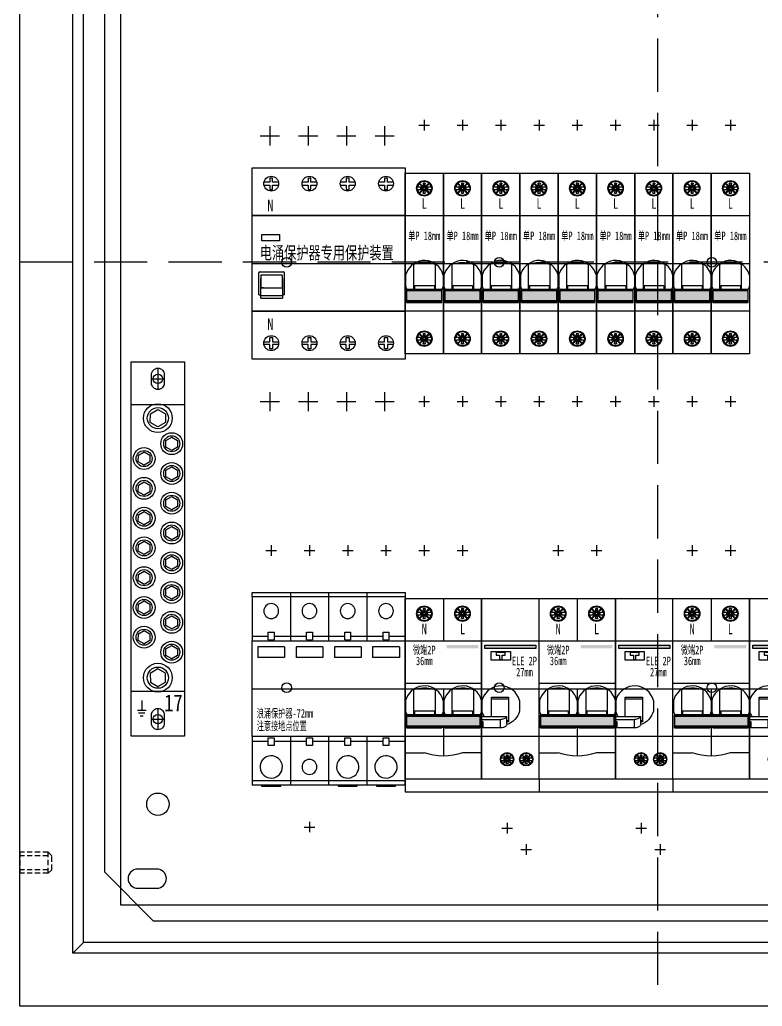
# Model space of a CAD drawing. Extents: x 1482359 to 1482959, y 413776 to 414476.
# Drawn here: x 1482358.8 to 1482708.1, y 413775.7 to 414239.5 of the extents above; entities that cross this region are included whole.
import ezdxf
from ezdxf.enums import TextEntityAlignment as Align

# ---------------------------------------------------------------- set-up
doc = ezdxf.new("R2010")
doc.units = 0
doc.header["$MEASUREMENT"] = 0
for name, pattern in [('DASH', [0.35, 0.25, -0.1]), ('HIDDEN', [0.375, 0.25, -0.125]), ('LYJS-XX', [0.35, 0.25, -0.1])]:
    doc.linetypes.add(name, pattern=pattern)
for name, color, linetype in [('dian', 7, 'Continuous'), ('LY-JS-BJ', 7, 'Continuous'), ('LY-JS-YQJ', 7, 'Continuous'), ('布置图', 20, 'Continuous'), ('照明平面设备层', 1, 'Continuous')]:
    doc.layers.add(name, color=color, linetype=linetype)
doc.styles.add('-宋体', font='', dxfattribs={"width": 0.65})
doc.styles.add('LY-SJ-元器件', font='', dxfattribs={"width": 0.6, "height": 4})
doc.styles.get('-宋体').set_extended_font_data('NSimSun')
doc.styles.get('LY-SJ-元器件').set_extended_font_data('SimSun')

# ---------------------------------------------------------------- blocks, each defined once
blk = doc.blocks.new('A$C7F2E4CF4')
at = {"layer": 'LY-JS-YQJ', "color": 1, "linetype": 'DASH'}
for p, q in [((0, 5), (0, -5)), ((-3, 0), (3, 0))]:
    blk.add_line(p, q, dxfattribs=at)
at = {"layer": 'LY-JS-YQJ', "color": 0, "linetype": 'ByBlock'}
blk.add_lwpolyline([(0, 5), (0, 5, -0.414214), (3, 2), (3, -2, -0.414214), (0, -5), (0, -5, -0.414214), (-3, -2), (-3, 2, -0.414214)], format="xyb", close=True, dxfattribs=at)
blk = doc.blocks.new('17位地排2021')
at = {"layer": 'LY-JS-YQJ', "color": 1, "linetype": 'ByBlock'}
for p, q in [((4.95, 16.76), (4.95, 12.28)), ((2.87, 12.28), (7.03, 12.28)), ((3.41, 10.93), (6.43, 10.93)), ((4.14, 9.58), (5.65, 9.58))]:
    blk.add_line(p, q, dxfattribs=at)
at = {"layer": 'LY-JS-YQJ', "color": 2, "linetype": 'ByBlock'}
blk.add_lwpolyline([(25, 176), (25, 0), (0, 0), (0, 176)], close=True, dxfattribs=at)
for points in [[(0, 156), (25, 156)], [(25, 21), (0, 21)]]:
    blk.add_lwpolyline(points, dxfattribs=at)
at = {"layer": 'LY-JS-YQJ', "color": 3}
for points in [[(12.49, 145.41), (8.94, 147.47), (8.96, 151.57), (12.51, 153.6), (16.06, 151.54), (16.04, 147.44)], [(18.99, 134.38), (16.29, 135.95), (16.3, 139.07), (19.01, 140.62), (21.71, 139.05), (21.7, 135.93)], [(5.99, 127.38), (3.29, 128.95), (3.3, 132.07), (6.01, 133.62), (8.71, 132.05), (8.7, 128.93)], [(18.99, 120.38), (16.29, 121.95), (16.3, 125.07), (19.01, 126.62), (21.71, 125.05), (21.7, 121.93)], [(5.99, 113.38), (3.29, 114.95), (3.3, 118.07), (6.01, 119.62), (8.71, 118.05), (8.7, 114.93)], [(18.99, 106.38), (16.29, 107.95), (16.3, 111.07), (19.01, 112.62), (21.71, 111.05), (21.7, 107.93)], [(5.99, 99.38), (3.29, 100.95), (3.3, 104.07), (6.01, 105.62), (8.71, 104.05), (8.7, 100.93)], [(18.99, 92.38), (16.29, 93.95), (16.3, 97.07), (19.01, 98.62), (21.71, 97.05), (21.7, 93.93)], [(5.99, 85.38), (3.29, 86.95), (3.3, 90.07), (6.01, 91.62), (8.71, 90.05), (8.7, 86.93)], [(18.99, 78.38), (16.29, 79.95), (16.3, 83.07), (19.01, 84.62), (21.71, 83.05), (21.7, 79.93)], [(5.99, 71.38), (3.29, 72.95), (3.3, 76.07), (6.01, 77.62), (8.71, 76.05), (8.7, 72.93)], [(18.99, 64.38), (16.29, 65.95), (16.3, 69.07), (19.01, 70.62), (21.71, 69.05), (21.7, 65.93)], [(5.99, 57.38), (3.29, 58.95), (3.3, 62.07), (6.01, 63.62), (8.71, 62.05), (8.7, 58.93)], [(18.99, 50.38), (16.29, 51.95), (16.3, 55.07), (19.01, 56.62), (21.71, 55.05), (21.7, 51.93)], [(5.99, 43.38), (3.29, 44.95), (3.3, 48.07), (6.01, 49.62), (8.71, 48.05), (8.7, 44.93)], [(18.99, 36.38), (16.29, 37.95), (16.3, 41.07), (19.01, 42.62), (21.71, 41.05), (21.7, 37.93)], [(12.49, 31.59), (8.94, 29.53), (8.96, 25.43), (12.51, 23.4), (16.06, 25.46), (16.04, 29.56)]]:
    blk.add_lwpolyline(points, close=True, dxfattribs=at)
for centre, radius in [((12.5, 149.51), 6.76), ((12.5, 149.51), 4.97), ((19, 137.5), 5.14), ((19, 137.5), 3.78), ((6, 130.5), 5.14), ((6, 130.5), 3.78), ((19, 123.5), 5.14), ((19, 123.5), 3.78), ((6, 116.5), 5.14), ((6, 116.5), 3.78), ((19, 109.5), 5.14), ((19, 109.5), 3.78), ((6, 102.5), 5.14), ((6, 102.5), 3.78), ((19, 95.5), 5.14), ((19, 95.5), 3.78), ((6, 88.5), 5.14), ((6, 88.5), 3.78), ((19, 81.5), 5.14), ((19, 81.5), 3.78), ((6, 74.5), 5.14), ((6, 74.5), 3.78), ((19, 67.5), 5.14), ((19, 67.5), 3.78), ((6, 60.5), 5.14), ((6, 60.5), 3.78), ((19, 53.5), 5.14), ((19, 53.5), 3.78), ((6, 46.5), 5.14), ((6, 46.5), 3.78), ((19, 39.5), 5.14), ((19, 39.5), 3.78), ((12.5, 27.49), 6.76), ((12.5, 27.49), 4.97)]:
    blk.add_circle(centre, radius, dxfattribs=at)
at = {"layer": 'LY-JS-YQJ', "color": 0}
for p in [(12.5, 168), (12.5, 8)]:
    blk.add_blockref('A$C7F2E4CF4', p, dxfattribs=at)
at = {"layer": 'LY-JS-YQJ', "color": 4, "style": '-宋体', "width": 0.8}
blk.add_text('17', height=8, dxfattribs=at).set_placement((15.47, 11.63))
blk = doc.blocks.new('浪涌保护器 72mm-2022.1')
at = {"color": 1, "linetype": 'ByBlock'}
for p, q in [((6.5, 65), (11.5, 65)), ((9, 67.5), (9, 62.5)), ((24.5, 65), (29.5, 65)), ((27, 67.5), (27, 62.5)), ((42.5, 65), (47.5, 65)), ((45, 67.5), (45, 62.5)), ((60.5, 65), (65.5, 65)), ((63, 67.5), (63, 62.5)), ((0, 0), (72, 0)), ((27, -62.5), (27, -67.5)), ((24.5, -65), (29.5, -65))]:
    blk.add_line(p, q, dxfattribs=at)
at = {"color": 0, "linetype": 'Continuous', "lineweight": 25}
for p, q in [((0, 43.3), (0, 45.3)), ((0, 45.3), (18, 45.3)), ((0, 43.3), (0, 22.5)), ((18, 43.3), (0, 43.3)), ((18, 45.3), (18, 22.5)), ((18, 45.3), (36, 45.3)), ((36, 43.3), (18, 43.3)), ((36, 45.3), (54, 45.3)), ((36, 45.3), (36, 22.5)), ((54, 43.3), (36, 43.3)), ((54, 45.3), (72, 45.3)), ((54, 45.3), (54, 22.5)), ((72, 43.3), (54, 43.3)), ((72, 45.3), (72, 43.3)), ((72, 43.3), (72, 22.5)), ((7.65, 24.65), (0, 24.65)), ((7.65, 23), (7.65, 26.65)), ((7.65, 26.65), (10.35, 26.65)), ((10.35, 26.65), (10.35, 23)), ((18, 24.65), (10.35, 24.65)), ((25.65, 24.65), (18, 24.65)), ((25.65, 26.65), (28.35, 26.65)), ((25.65, 23), (25.65, 26.65)), ((28.35, 26.65), (28.35, 23)), ((36, 24.65), (28.35, 24.65)), ((43.65, 24.65), (36, 24.65)), ((43.65, 23), (43.65, 26.65)), ((43.65, 26.65), (46.35, 26.65)), ((46.35, 26.65), (46.35, 23)), ((54, 24.65), (46.35, 24.65)), ((61.65, 24.65), (54, 24.65)), ((61.65, 23), (61.65, 26.65)), ((61.65, 26.65), (64.35, 26.65)), ((64.35, 26.65), (64.35, 23)), ((72, 24.65), (64.35, 24.65)), ((15.3, 19.65), (2.7, 19.65)), ((2.7, 19.65), (2.7, 14.65)), ((15.3, 19.65), (15.3, 14.65)), ((33.3, 19.65), (20.7, 19.65)), ((20.7, 19.65), (20.7, 14.65)), ((33.3, 19.65), (33.3, 14.65)), ((51.3, 19.65), (38.7, 19.65)), ((38.7, 19.65), (38.7, 14.65)), ((51.3, 19.65), (51.3, 14.65)), ((69.3, 19.65), (56.7, 19.65)), ((56.7, 19.65), (56.7, 14.65)), ((69.3, 19.65), (69.3, 14.65)), ((15.3, 14.65), (2.7, 14.65)), ((33.3, 14.65), (20.7, 14.65)), ((51.3, 14.65), (38.7, 14.65)), ((69.3, 14.65), (56.7, 14.65)), ((0, -22.5), (0, -43.3)), ((7.65, -26.65), (7.65, -23)), ((10.35, -23), (10.35, -26.65)), ((18, -22.5), (18, -45.3)), ((25.65, -26.65), (25.65, -23)), ((28.35, -23), (28.35, -26.65)), ((36, -22.5), (36, -45.3)), ((43.65, -26.65), (43.65, -23)), ((46.35, -23), (46.35, -26.65)), ((54, -22.5), (54, -45.3)), ((61.65, -26.65), (61.65, -23)), ((64.35, -23), (64.35, -26.65)), ((72, -22.5), (72, -43.3)), ((0, -24.65), (7.65, -24.65)), ((10.35, -26.65), (7.65, -26.65)), ((10.35, -24.65), (18, -24.65)), ((18, -24.65), (25.65, -24.65)), ((28.35, -26.65), (25.65, -26.65)), ((28.35, -24.65), (36, -24.65)), ((36, -24.65), (43.65, -24.65)), ((46.35, -26.65), (43.65, -26.65)), ((46.35, -24.65), (54, -24.65)), ((54, -24.65), (61.65, -24.65)), ((64.35, -26.65), (61.65, -26.65)), ((64.35, -24.65), (72, -24.65)), ((0, -43.3), (0, -45.3)), ((18, -43.3), (0, -43.3)), ((18, -45.3), (0, -45.3)), ((4.5, -45.3), (4.5, -45.8)), ((4.5, -45.8), (13.5, -45.8)), ((13.5, -45.8), (13.5, -45.3)), ((36, -43.3), (18, -43.3)), ((36, -45.3), (18, -45.3)), ((54, -43.3), (36, -43.3)), ((54, -45.3), (36, -45.3)), ((40.5, -45.3), (40.5, -45.8)), ((40.5, -45.8), (49.5, -45.8)), ((49.5, -45.8), (49.5, -45.3)), ((72, -43.3), (54, -43.3)), ((72, -45.3), (54, -45.3)), ((58.5, -45.3), (58.5, -45.8)), ((58.5, -45.8), (67.5, -45.8)), ((67.5, -45.8), (67.5, -45.3)), ((72, -45.3), (72, -43.3))]:
    blk.add_line(p, q, dxfattribs=at)
at = {"color": 0}
for p, q in [((7.65, 23), (10.35, 23)), ((25.65, 23), (28.35, 23)), ((43.65, 23), (46.35, 23)), ((61.65, 23), (64.35, 23)), ((7.65, -23), (10.35, -23)), ((25.65, -23), (28.35, -23)), ((43.65, -23), (46.35, -23)), ((61.65, -23), (64.35, -23))]:
    blk.add_line(p, q, dxfattribs=at)
at = {"color": 0, "linetype": 'ByBlock'}
blk.add_lwpolyline([(0, 22.5), (72, 22.5), (72, -22.5), (0, -22.5)], close=True, dxfattribs=at)
at = {"color": 0, "linetype": 'Continuous', "lineweight": 25}
for centre, radius, start, end in [((9, 36.52), 3.5, 0, 180), ((27, 36.52), 3.5, 0, 180), ((45, 36.52), 3.5, 0, 180), ((63, 36.52), 3.5, 0, 180), ((9, 36.52), 3.5, 180, 0), ((27, 36.52), 3.5, 180, 0), ((45, 36.52), 3.5, 180, 0), ((63, 36.52), 3.5, 180, 0), ((9, -36.75), 5.25, 93.0713, 273.0713), ((9, -36.75), 5.25, 273.0713, 93.0713), ((45, -36.75), 5.25, 93.0713, 273.0713), ((45, -36.75), 5.25, 273.0713, 93.0713), ((63, -36.75), 5.25, 93.0713, 273.0713), ((63, -36.75), 5.25, 273.0713, 93.0713), ((27, -36.75), 3.5, 0, 180), ((27, -36.75), 3.5, 180, 0)]:
    blk.add_arc(centre, radius, start, end, dxfattribs=at)
at = {"color": 4, "linetype": 'ByBlock', "style": 'LY-SJ-元器件', "width": 0.6}
for s, p in [('浪涌保护器-72mm', (2.21, -13.55)), ('注意接地点位置', (2.21, -19.51))]:
    blk.add_text(s, height=4, dxfattribs=at).set_placement(p)
blk = doc.blocks.new('微端2P+ELE-63mm-2022.1')
h = blk.add_hatch(color=3)
h.dxf.hatch_style = 1
h.paths.add_polyline_path([(34.5, 19), (34.5, 20.5), (19.5, 20.5), (19.5, 19)])
h = blk.add_hatch(color=3)
h.dxf.hatch_style = 1
h.paths.add_polyline_path([(61.5, 19), (61.5, 20.5), (37.5, 20.5), (37.5, 19)])
h = blk.add_hatch(color=0)
h.dxf.hatch_style = 1
h.paths.add_polyline_path([(0.7, -12.97), (0.7, -17.47), (35.3, -17.47), (35.3, -12.97)])
at = {"color": 1}
for p, q in [((6.5, 65), (11.5, 65)), ((9, 67.5), (9, 62.5)), ((24.5, 65), (29.5, 65)), ((27, 67.5), (27, 62.5)), ((0, 0), (63, 0))]:
    blk.add_line(p, q, dxfattribs=at)
at = {"color": 0}
for p, q in [((0, 42.5), (36, 42.5)), ((0, -42.5), (0, 42.5)), ((18, 42.5), (18, 22.5)), ((36, 42.5), (36, -42.5)), ((63, -42.5), (63, 42.5)), ((0, 22.5), (36, 22.5)), ((36, 2.5), (0, 2.5)), ((18, 0), (18, -12.22)), ((18, -17.47), (18, -31.46)), ((48.65, -15.61), (47.85, -15.61)), ((36, -22.5), (0, -22.5)), ((0, -42.5), (0, -48.5)), ((36, -42.5), (0, -42.5)), ((63, -42.5), (63, -48.5)), ((0, -48.5), (63, -48.5))]:
    blk.add_line(p, q, dxfattribs=at)
at = {"color": 0, "linetype": 'Continuous', "lineweight": 25}
for p, q in [((6.7, 37.82), (6.49, 37.61)), ((6.49, 37.61), (6.6, 37.5)), ((6.6, 37.5), (8.15, 35.95)), ((6.81, 37.71), (6.7, 37.82)), ((8.39, 36.13), (6.81, 37.71)), ((9.5, 37.66), (8.5, 37.66)), ((8.5, 37.66), (8.5, 36.46)), ((8.5, 37.66), (8.85, 36.31)), ((9.5, 37.66), (9.15, 36.31)), ((9.5, 36.46), (9.5, 37.66)), ((11.19, 37.71), (9.61, 36.13)), ((9.85, 35.95), (11.4, 37.5)), ((11.3, 37.82), (11.19, 37.71)), ((11.51, 37.61), (11.3, 37.82)), ((11.4, 37.5), (11.51, 37.61)), ((24.7, 37.82), (24.49, 37.61)), ((24.49, 37.61), (24.6, 37.5)), ((24.6, 37.5), (26.15, 35.95)), ((24.81, 37.71), (24.7, 37.82)), ((26.39, 36.13), (24.81, 37.71)), ((26.5, 37.66), (26.5, 36.46)), ((26.5, 37.66), (26.85, 36.31)), ((27.5, 37.66), (26.5, 37.66)), ((27.5, 37.66), (27.15, 36.31)), ((27.5, 36.46), (27.5, 37.66)), ((29.19, 37.71), (27.61, 36.13)), ((27.85, 35.95), (29.4, 37.5)), ((29.3, 37.82), (29.19, 37.71)), ((29.51, 37.61), (29.3, 37.82)), ((29.4, 37.5), (29.51, 37.61)), ((5.58, 34.71), (7.95, 34.71)), ((7.95, 35.91), (5.59, 35.91)), ((6.6, 33.12), (6.49, 33.01)), ((6.49, 33.01), (6.7, 32.8)), ((8.15, 34.67), (6.6, 33.12)), ((6.7, 32.8), (6.81, 32.91)), ((6.81, 32.91), (8.39, 34.49)), ((7.25, 35.91), (8, 35.46)), ((7.25, 35.91), (7.25, 34.71)), ((7.25, 34.71), (8, 35.16)), ((8, 35.46), (8, 35.16)), ((8.25, 35.46), (8, 35.46)), ((8, 35.16), (8.25, 35.16)), ((8.5, 36.46), (8.85, 35.96)), ((8.5, 34.16), (8.85, 34.65)), ((8.5, 32.96), (8.85, 34.31)), ((8.5, 34.16), (8.5, 32.96)), ((8.5, 32.96), (9.5, 32.96)), ((9.15, 36.31), (8.85, 36.31)), ((8.85, 36.31), (8.85, 35.96)), ((8.85, 34.65), (8.85, 34.31)), ((8.85, 34.31), (9.15, 34.31)), ((9.5, 36.46), (9.15, 35.96)), ((9.15, 35.96), (9.15, 36.31)), ((9.15, 34.31), (9.15, 34.66)), ((9.5, 34.16), (9.15, 34.66)), ((9.15, 34.31), (9.5, 32.96)), ((9.5, 32.96), (9.5, 34.16)), ((9.61, 34.49), (11.19, 32.91)), ((10, 35.46), (9.75, 35.46)), ((9.75, 35.16), (10, 35.16)), ((11.4, 33.12), (9.85, 34.67)), ((10.75, 35.91), (10, 35.46)), ((10, 35.16), (10, 35.46)), ((10.75, 34.71), (10, 35.16)), ((12.42, 35.91), (10.05, 35.91)), ((10.05, 34.71), (12.41, 34.71)), ((10.75, 34.71), (10.75, 35.91)), ((11.19, 32.91), (11.3, 32.8)), ((11.3, 32.8), (11.51, 33.01)), ((11.51, 33.01), (11.4, 33.12)), ((23.58, 34.71), (25.95, 34.71)), ((25.95, 35.91), (23.59, 35.91)), ((24.6, 33.12), (24.49, 33.01)), ((24.49, 33.01), (24.7, 32.8)), ((26.15, 34.67), (24.6, 33.12)), ((24.7, 32.8), (24.81, 32.91)), ((24.81, 32.91), (26.39, 34.49)), ((25.25, 35.91), (25.25, 34.71)), ((25.25, 35.91), (26, 35.46)), ((25.25, 34.71), (26, 35.16)), ((26.25, 35.46), (26, 35.46)), ((26, 35.46), (26, 35.16)), ((26, 35.16), (26.25, 35.16)), ((26.5, 36.46), (26.85, 35.96)), ((26.5, 34.16), (26.85, 34.65)), ((26.5, 32.96), (26.85, 34.31)), ((26.5, 34.16), (26.5, 32.96)), ((26.5, 32.96), (27.5, 32.96)), ((26.85, 36.31), (26.85, 35.96)), ((27.15, 36.31), (26.85, 36.31)), ((26.85, 34.65), (26.85, 34.31)), ((26.85, 34.31), (27.15, 34.31)), ((27.5, 36.46), (27.15, 35.96)), ((27.15, 35.96), (27.15, 36.31)), ((27.5, 34.16), (27.15, 34.66)), ((27.15, 34.31), (27.15, 34.66)), ((27.15, 34.31), (27.5, 32.96)), ((27.5, 32.96), (27.5, 34.16)), ((27.61, 34.49), (29.19, 32.91)), ((28, 35.46), (27.75, 35.46)), ((27.75, 35.16), (28, 35.16)), ((29.4, 33.12), (27.85, 34.67)), ((28.75, 35.91), (28, 35.46)), ((28, 35.16), (28, 35.46)), ((28.75, 34.71), (28, 35.16)), ((30.42, 35.91), (28.05, 35.91)), ((28.05, 34.71), (30.41, 34.71)), ((28.75, 34.71), (28.75, 35.91)), ((29.19, 32.91), (29.3, 32.8)), ((29.3, 32.8), (29.51, 33.01)), ((29.51, 33.01), (29.4, 33.12)), ((9, 31.81), (9, 32.06)), ((27, 31.81), (27, 32.06)), ((4.1, -12.22), (4.1, -0.35)), ((14.1, -0.35), (14.1, -12.22)), ((22.1, -12.22), (22.1, -0.35)), ((32.1, -0.35), (32.1, -12.22)), ((40.55, -13.08), (40.55, -3.94)), ((40.55, -3.94), (48.65, -3.94)), ((48.65, -3.94), (48.65, -15.61)), ((0.25, -5.47), (0.25, -10.49)), ((17.95, -5.47), (17.95, -10.49)), ((18.25, -5.47), (18.25, -10.49)), ((35.95, -5.47), (35.95, -10.49)), ((36.11, -5.47), (36.11, -10.49)), ((40.55, -4.67), (48.65, -4.67)), ((53.81, -5.47), (53.81, -10.49)), ((0.7, -12.22), (0.7, -12.44)), ((35.3, -12.22), (0.7, -12.22)), ((35.3, -12.44), (0.7, -12.44)), ((0.7, -18.44), (0.7, -12.44)), ((35.3, -12.97), (0.7, -12.97)), ((0.7, -12.97), (0.7, -17.47)), ((4.45, -10.38), (13.75, -10.38)), ((4.45, -10.38), (4.45, -12.22)), ((13.75, -10.38), (13.75, -12.22)), ((22.45, -10.38), (31.75, -10.38)), ((22.45, -10.38), (22.45, -12.22)), ((31.75, -10.38), (31.75, -12.22)), ((35.3, -12.44), (35.3, -12.22)), ((35.3, -18.44), (35.3, -12.44)), ((35.3, -17.47), (35.3, -12.97)), ((36, -13.09), (47.68, -13.09)), ((40.55, -13.08), (47.85, -13.08)), ((47.85, -16.51), (47.85, -13.08)), ((0.7, -17.47), (35.3, -17.47)), ((0.7, -18.13), (35.3, -18.13)), ((0.7, -18.44), (17.3, -18.44)), ((18.7, -18.44), (35.3, -18.44)), ((36, -14.38), (44.85, -14.38)), ((36, -15.45), (36.55, -15.45)), ((36.55, -15.61), (36, -15.61)), ((36.55, -15.45), (36.55, -18.44)), ((44.85, -18.44), (36.55, -18.44)), ((44.85, -18.44), (44.85, -14.38)), ((47.85, -14.99), (48.65, -14.99)), ((46, -31.01), (45.82, -31.19)), ((45.82, -31.19), (45.91, -31.29)), ((45.91, -31.29), (47.24, -32.62)), ((46.09, -31.1), (46, -31.01)), ((47.45, -32.46), (46.09, -31.1)), ((47.54, -31.15), (47.84, -32.31)), ((47.54, -31.15), (47.54, -32.18)), ((48.4, -31.15), (47.54, -31.15)), ((47.54, -32.18), (47.84, -32.61)), ((48.1, -32.31), (47.84, -32.31)), ((47.84, -32.31), (47.84, -32.61)), ((48.4, -31.15), (48.1, -32.31)), ((48.4, -32.18), (48.1, -32.61)), ((48.1, -32.61), (48.1, -32.31)), ((48.4, -32.18), (48.4, -31.15)), ((49.85, -31.1), (48.49, -32.46)), ((48.7, -32.62), (50.03, -31.29)), ((49.94, -31.01), (49.85, -31.1)), ((50.12, -31.19), (49.94, -31.01)), ((50.03, -31.29), (50.12, -31.19)), ((55, -31.01), (54.82, -31.19)), ((54.82, -31.19), (54.91, -31.29)), ((54.91, -31.29), (56.24, -32.62)), ((55.09, -31.1), (55, -31.01)), ((56.45, -32.46), (55.09, -31.1)), ((56.54, -31.15), (56.84, -32.31)), ((56.54, -31.15), (56.54, -32.18)), ((57.4, -31.15), (56.54, -31.15)), ((56.54, -32.18), (56.84, -32.61)), ((57.1, -32.31), (56.84, -32.31)), ((56.84, -32.31), (56.84, -32.61)), ((57.4, -31.15), (57.1, -32.31)), ((57.4, -32.18), (57.1, -32.61)), ((57.1, -32.61), (57.1, -32.31)), ((57.4, -32.18), (57.4, -31.15)), ((58.85, -31.1), (57.49, -32.46)), ((57.7, -32.62), (59.03, -31.29)), ((58.94, -31.01), (58.85, -31.1)), ((59.12, -31.19), (58.94, -31.01)), ((59.03, -31.29), (59.12, -31.19)), ((47.07, -32.65), (45.04, -32.65)), ((45.04, -33.68), (47.07, -33.68)), ((45.91, -35.04), (45.82, -35.14)), ((45.82, -35.14), (46, -35.32)), ((47.24, -33.71), (45.91, -35.04)), ((46, -35.32), (46.09, -35.23)), ((46.09, -35.23), (47.45, -33.87)), ((46.47, -32.65), (46.47, -33.68)), ((46.47, -32.65), (47.11, -33.04)), ((46.47, -33.68), (47.11, -33.29)), ((47.11, -33.04), (47.11, -33.29)), ((47.33, -33.04), (47.11, -33.04)), ((47.11, -33.29), (47.33, -33.29)), ((47.54, -34.15), (47.84, -33.73)), ((47.54, -35.18), (47.84, -34.02)), ((47.54, -34.15), (47.54, -35.18)), ((47.54, -35.18), (48.4, -35.18)), ((47.84, -33.73), (47.84, -34.02)), ((47.84, -34.02), (48.1, -34.02)), ((47.97, -36.17), (47.97, -35.95)), ((48.1, -34.02), (48.1, -33.72)), ((48.4, -34.15), (48.1, -33.72)), ((48.1, -34.02), (48.4, -35.18)), ((48.4, -35.18), (48.4, -34.15)), ((48.49, -33.87), (49.85, -35.23)), ((48.83, -33.04), (48.61, -33.04)), ((48.61, -33.29), (48.83, -33.29)), ((50.03, -35.04), (48.7, -33.71)), ((49.47, -32.65), (48.83, -33.04)), ((48.83, -33.29), (48.83, -33.04)), ((49.47, -33.68), (48.83, -33.29)), ((50.9, -32.65), (48.87, -32.65)), ((48.87, -33.68), (50.89, -33.68)), ((49.47, -33.68), (49.47, -32.65)), ((49.85, -35.23), (49.94, -35.32)), ((49.94, -35.32), (50.12, -35.14)), ((50.12, -35.14), (50.03, -35.04)), ((56.07, -32.65), (54.04, -32.65)), ((54.04, -33.68), (56.07, -33.68)), ((54.91, -35.04), (54.82, -35.14)), ((54.82, -35.14), (55, -35.32)), ((56.24, -33.71), (54.91, -35.04)), ((55, -35.32), (55.09, -35.23)), ((55.09, -35.23), (56.45, -33.87)), ((55.47, -32.65), (55.47, -33.68)), ((55.47, -32.65), (56.11, -33.04)), ((55.47, -33.68), (56.11, -33.29)), ((56.11, -33.04), (56.11, -33.29)), ((56.33, -33.04), (56.11, -33.04)), ((56.11, -33.29), (56.33, -33.29)), ((56.54, -34.15), (56.84, -33.73)), ((56.54, -35.18), (56.84, -34.02)), ((56.54, -34.15), (56.54, -35.18)), ((56.54, -35.18), (57.4, -35.18)), ((56.84, -33.73), (56.84, -34.02)), ((56.84, -34.02), (57.1, -34.02)), ((56.97, -36.17), (56.97, -35.95)), ((57.1, -34.02), (57.1, -33.72)), ((57.4, -34.15), (57.1, -33.72)), ((57.1, -34.02), (57.4, -35.18)), ((57.4, -35.18), (57.4, -34.15)), ((57.49, -33.87), (58.85, -35.23)), ((57.83, -33.04), (57.61, -33.04)), ((57.61, -33.29), (57.83, -33.29)), ((59.03, -35.04), (57.7, -33.71)), ((58.47, -32.65), (57.83, -33.04)), ((57.83, -33.29), (57.83, -33.04)), ((58.47, -33.68), (57.83, -33.29)), ((59.9, -32.65), (57.87, -32.65)), ((57.87, -33.68), (59.89, -33.68)), ((58.47, -33.68), (58.47, -32.65)), ((58.85, -35.23), (58.94, -35.32)), ((58.94, -35.32), (59.12, -35.14)), ((59.12, -35.14), (59.03, -35.04))]:
    blk.add_line(p, q, dxfattribs=at)
at = {"color": 1, "linetype": 'ByBlock'}
for p, q in [((47.97, -63.1), (47.97, -68.1)), ((45.47, -65.6), (50.47, -65.6)), ((56.97, -73.1), (56.97, -78.1)), ((54.47, -75.6), (59.47, -75.6))]:
    blk.add_line(p, q, dxfattribs=at)
at = {"color": 0}
for points in [[(63, -42.5), (36, -42.5), (36, 42.5), (63, 42.5)], [(36, 22.5), (63, 22.5)], [(42.9, 17), (42.9, 15.8), (44.4, 15.8), (44.4, 13.8), (45.6, 13.8), (45.6, 15.8), (47.1, 15.8), (47.1, 17), (42.9, 17)], [(63, -22.5), (36, -22.5)], [(0, -30.05), (8.89, -30.05)], [(36, -30.05), (27.11, -30.05)]]:
    blk.add_lwpolyline(points, dxfattribs=at)
at = {"color": 0, "linetype": 'Continuous', "lineweight": 25}
for points in [[(8.85, 35.96, -0.008657), (8.83, 35.88, -0.023793), (8.8, 35.81, -0.091571), (8.7, 35.65, -0.078411), (8.54, 35.53, -0.073505), (8.41, 35.48, -0.017685), (8.36, 35.47, -0.010456), (8.3, 35.46, -0.005778), (8.25, 35.46)], [(8.25, 35.16, -0.00869), (8.33, 35.15, -0.023887), (8.41, 35.14, -0.086312), (8.57, 35.07, -0.089889), (8.74, 34.92, -0.067544), (8.8, 34.81, -0.017754), (8.82, 34.76, -0.010496), (8.84, 34.71, -0.005799), (8.85, 34.65)], [(9.75, 35.46, -0.008656), (9.67, 35.47, -0.023792), (9.59, 35.48, -0.085963), (9.43, 35.54, -0.089526), (9.26, 35.69, -0.067272), (9.2, 35.81, -0.017683), (9.18, 35.86, -0.010455), (9.16, 35.91, -0.005777), (9.15, 35.96)], [(9.15, 34.66, -0.008657), (9.17, 34.74, -0.023793), (9.2, 34.81, -0.091571), (9.3, 34.96, -0.078412), (9.46, 35.09, -0.073501), (9.59, 35.14, -0.017684), (9.64, 35.15, -0.010456), (9.7, 35.15, -0.005777), (9.75, 35.16)], [(26.85, 35.96, -0.008657), (26.83, 35.88, -0.023793), (26.8, 35.81, -0.091571), (26.7, 35.65, -0.078411), (26.54, 35.53, -0.073505), (26.41, 35.48, -0.017685), (26.36, 35.47, -0.010456), (26.3, 35.46, -0.005778), (26.25, 35.46)], [(26.25, 35.16, -0.00869), (26.33, 35.15, -0.023887), (26.41, 35.14, -0.086312), (26.57, 35.07, -0.089889), (26.74, 34.92, -0.067544), (26.8, 34.81, -0.017754), (26.82, 34.76, -0.010496), (26.84, 34.71, -0.005799), (26.85, 34.65)], [(27.75, 35.46, -0.008656), (27.67, 35.47, -0.023792), (27.59, 35.48, -0.085963), (27.43, 35.54, -0.089526), (27.26, 35.69, -0.067272), (27.2, 35.81, -0.017683), (27.18, 35.86, -0.010455), (27.16, 35.91, -0.005777), (27.15, 35.96)], [(27.15, 34.66, -0.008657), (27.17, 34.74, -0.023793), (27.2, 34.81, -0.091571), (27.3, 34.96, -0.078412), (27.46, 35.09, -0.073501), (27.59, 35.14, -0.017684), (27.64, 35.15, -0.010456), (27.7, 35.15, -0.005777), (27.75, 35.16)], [(17.95, -5.47, 0.325898), (9.48, 1.36, 0.327549), (0.48, -4.75, 0.019903), (0.25, -5.47)], [(4.1, -0.35, -0.057791), (7.63, 0.35, -0.021426), (9.1, 0.42)], [(9.1, 0.42, -0.062866), (13.22, -0.09, -0.011925), (13.81, -0.26, -0.00278), (14.1, -0.35)], [(35.95, -5.47, 0.325898), (27.48, 1.36, 0.327549), (18.48, -4.75, 0.019903), (18.25, -5.47)], [(22.1, -0.35, -0.057791), (25.63, 0.35, -0.021426), (27.1, 0.42)], [(27.1, 0.42, -0.062866), (31.22, -0.09, -0.011925), (31.81, -0.26, -0.00278), (32.1, -0.35)], [(53.81, -5.47, 0.325898), (45.34, 1.36, 0.327549), (36.34, -4.75, 0.019903), (36.11, -5.47)], [(0.95, -12.22, -0.004985), (0.8, -11.97, -0.030991), (0.56, -11.44, -0.01067), (0.46, -11.16, -0.005787), (0.39, -10.94, -0.003458), (0.32, -10.72, -0.001919), (0.25, -10.49)], [(17.95, -10.49, -0.002854), (17.85, -10.83, -0.004585), (17.78, -11.05, -0.019111), (17.6, -11.55, -0.037551), (17.32, -12.12, -0.002555), (17.26, -12.22)], [(18.95, -12.22, -0.004985), (18.8, -11.97, -0.030991), (18.56, -11.44, -0.01067), (18.46, -11.16, -0.005787), (18.39, -10.94, -0.003458), (18.32, -10.72, -0.001919), (18.25, -10.49)], [(35.95, -10.49, -0.002854), (35.85, -10.83, -0.004585), (35.78, -11.05, -0.019111), (35.6, -11.55, -0.037551), (35.32, -12.12, -0.002555), (35.26, -12.22)], [(37.19, -13.09, -0.001795), (36.72, -12.11, -0.00414), (36.48, -11.57, -0.009598), (36.28, -11.1, -0.013431), (36.18, -10.85, -0.015877), (36.14, -10.72, -0.023788), (36.12, -10.63, -0.050604), (36.11, -10.53, -0.012356), (36.11, -10.49)], [(44.85, -14.38, 0.009763), (45.08, -14.37, 0.05752), (46.08, -14.21, 0.073734), (46.98, -13.81, 0.073656), (47.49, -13.36, 0.028209), (47.59, -13.23, 0.012152), (47.68, -13.09)], [(47.85, -13.22, 0.010405), (47.85, -13.21, 0.052357), (47.85, -13.2, 0.052352), (47.84, -13.19, 0.046202), (47.83, -13.17, 0.029578), (47.82, -13.16, 0.02368), (47.8, -13.15, 0.017967), (47.78, -13.14, 0.014665), (47.76, -13.13, 0.011695), (47.74, -13.12, 0.016038), (47.7, -13.1, 0.002868), (47.68, -13.09)], [(53.81, -10.49, -0.25096), (47.8, -16.87)], [(47.85, -16.51, -0.010744), (47.85, -16.6, -0.101991), (47.7, -17.11, -0.08255), (47.35, -17.58, -0.05423), (46.92, -17.91, -0.059873), (46.2, -18.23, -0.070818), (45, -18.44, -0.004299), (44.85, -18.44)], [(47.84, -32.61, -0.008657), (47.82, -32.67, -0.023793), (47.8, -32.74, -0.091571), (47.71, -32.87, -0.078411), (47.58, -32.98, -0.073505), (47.46, -33.02, -0.017685), (47.42, -33.03, -0.010456), (47.37, -33.03, -0.005778), (47.33, -33.04)], [(47.33, -33.29, -0.00869), (47.39, -33.3, -0.023887), (47.46, -33.31, -0.086312), (47.6, -33.37, -0.089889), (47.74, -33.5, -0.067544), (47.8, -33.6, -0.017754), (47.81, -33.64, -0.010496), (47.83, -33.68, -0.005799), (47.84, -33.73)], [(48.61, -33.04, -0.008656), (48.54, -33.03, -0.023792), (48.48, -33.02, -0.085963), (48.34, -32.96, -0.089526), (48.2, -32.83, -0.067272), (48.14, -32.74, -0.017683), (48.12, -32.69, -0.010455), (48.11, -32.65, -0.005777), (48.1, -32.61)], [(48.1, -33.72, -0.008657), (48.12, -33.66, -0.023793), (48.14, -33.59, -0.091571), (48.23, -33.46, -0.078412), (48.36, -33.35, -0.073501), (48.48, -33.31, -0.017684), (48.52, -33.3, -0.010456), (48.57, -33.3, -0.005777), (48.61, -33.29)], [(56.84, -32.61, -0.008657), (56.82, -32.67, -0.023793), (56.8, -32.74, -0.091571), (56.71, -32.87, -0.078411), (56.58, -32.98, -0.073505), (56.46, -33.02, -0.017685), (56.42, -33.03, -0.010456), (56.37, -33.03, -0.005778), (56.33, -33.04)], [(56.33, -33.29, -0.00869), (56.39, -33.3, -0.023887), (56.46, -33.31, -0.086312), (56.6, -33.37, -0.089889), (56.74, -33.5, -0.067544), (56.8, -33.6, -0.017754), (56.81, -33.64, -0.010496), (56.83, -33.68, -0.005799), (56.84, -33.73)], [(57.61, -33.04, -0.008656), (57.54, -33.03, -0.023792), (57.48, -33.02, -0.085963), (57.34, -32.96, -0.089526), (57.2, -32.83, -0.067272), (57.14, -32.74, -0.017683), (57.12, -32.69, -0.010455), (57.11, -32.65, -0.005777), (57.1, -32.61)], [(57.1, -33.72, -0.008657), (57.12, -33.66, -0.023793), (57.14, -33.59, -0.091571), (57.23, -33.46, -0.078412), (57.36, -33.35, -0.073501), (57.48, -33.31, -0.017684), (57.52, -33.3, -0.010456), (57.57, -33.3, -0.005777), (57.61, -33.29)]]:
    blk.add_lwpolyline(points, format="xyb", dxfattribs=at)
at = {"color": 3}
blk.add_lwpolyline([(37.5, 20.5), (61.5, 20.5), (61.5, 19), (37.5, 19)], close=True, dxfattribs=at)
at = {"color": 0}
blk.add_lwpolyline([(40.5, 17.5), (49.5, 17.5), (49.5, 13.5), (40.5, 13.5)], close=True, dxfattribs=at)
for centre, radius in [((9, 35.31), 3.64), ((9, 35.31), 3.39), ((27, 35.31), 3.64), ((27, 35.31), 3.39), ((47.97, -33.16), 3.12), ((47.97, -33.16), 2.91), ((56.97, -33.16), 3.12), ((56.97, -33.16), 2.91)]:
    blk.add_circle(centre, radius, dxfattribs=at)
at = {"color": 0, "linetype": 'Continuous', "lineweight": 25}
for centre, radius in [((9, 35.31), 3.5), ((27, 35.31), 3.5), ((47.97, -33.16), 3), ((56.97, -33.16), 3)]:
    blk.add_circle(centre, radius, dxfattribs=at)
for centre, radius, start, end in [((9, 35.31), 3.25, 137.6454, 169.3613), ((9, 35.31), 3.25, 47.6454, 132.3546), ((9, 35.31), 3.25, 10.6387, 42.3546), ((27, 35.31), 3.25, 137.6454, 169.3613), ((27, 35.31), 3.25, 47.6454, 132.3546), ((27, 35.31), 3.25, 10.6387, 42.3546), ((9, 35.31), 3.25, 190.6387, 222.3546), ((9, 35.31), 3.25, 227.6454, 312.3546), ((7.95, 36.46), 0.552, 270, 360), ((7.95, 34.16), 0.552, 0, 90), ((10.05, 36.46), 0.552, 180, 270), ((10.05, 34.16), 0.552, 90, 180), ((9, 35.31), 3.25, 317.6454, 349.3613), ((27, 35.31), 3.25, 190.6387, 222.3546), ((27, 35.31), 3.25, 227.6454, 312.3546), ((25.95, 36.46), 0.552, 270, 360), ((25.95, 34.16), 0.552, 0, 90), ((28.05, 36.46), 0.552, 180, 270), ((28.05, 34.16), 0.552, 90, 180), ((27, 35.31), 3.25, 317.6454, 349.3613), ((47.97, -33.16), 2.79, 137.6454, 169.3613), ((47.97, -33.16), 2.79, 47.6454, 132.3546), ((47.07, -32.18), 0.474, 270, 360), ((48.87, -32.18), 0.474, 180, 270), ((47.97, -33.16), 2.79, 10.6387, 42.3546), ((56.97, -33.16), 2.79, 137.6454, 169.3613), ((56.97, -33.16), 2.79, 47.6454, 132.3546), ((56.07, -32.18), 0.474, 270, 360), ((57.87, -32.18), 0.474, 180, 270), ((56.97, -33.16), 2.79, 10.6387, 42.3546), ((47.97, -33.16), 2.79, 190.6387, 222.3546), ((47.97, -33.16), 2.79, 227.6454, 312.3546), ((47.07, -34.15), 0.474, 0, 90), ((48.87, -34.15), 0.474, 90, 180), ((47.97, -33.16), 2.79, 317.6454, 349.3613), ((56.97, -33.16), 2.79, 190.6387, 222.3546), ((56.97, -33.16), 2.79, 227.6454, 312.3546), ((56.07, -34.15), 0.474, 0, 90), ((57.87, -34.15), 0.474, 90, 180), ((56.97, -33.16), 2.79, 317.6454, 349.3613)]:
    blk.add_arc(centre, radius, start, end, dxfattribs=at)
at = {"color": 0}
blk.add_arc((18, -1.43), 30.03, 252.3363, 287.6637, dxfattribs=at)
at = {"color": 0, "style": 'LY-SJ-元器件', "width": 0.7}
for s, p in [('N', (9, 28.16)), ('L', (27, 28.16))]:
    blk.add_text(s, height=5, dxfattribs=at).set_placement(p, align=Align.MIDDLE)
at = {"color": 1, "style": 'LY-SJ-元器件', "width": 0.6}
for s, p in [('微端2P', (9, 18.37)), ('36mm', (9, 13.08))]:
    blk.add_text(s, height=4, dxfattribs=at).set_placement(p, align=Align.MIDDLE)
at = {"color": 4, "style": 'LY-SJ-元器件', "width": 0.6}
for s, p in [('ELE 2P', (56.13, 13.08)), ('27mm', (56.13, 7.82))]:
    blk.add_text(s, height=4, dxfattribs=at).set_placement(p, align=Align.MIDDLE)
blk = doc.blocks.new('微端1P-18mm-2022.1')
h = blk.add_hatch(color=0)
h.dxf.hatch_style = 1
h.paths.add_polyline_path([(17.3, -17.47), (17.3, -12.97), (0.7, -12.97), (0.7, -17.47)])
at = {"color": 1}
for p, q in [((6.5, 65), (11.5, 65)), ((9, 67.5), (9, 62.5)), ((0, 0), (18, 0)), ((9, -62.5), (9, -67.5)), ((6.5, -65), (11.5, -65))]:
    blk.add_line(p, q, dxfattribs=at)
at = {"color": 0}
for p, q in [((0, -42.5), (0, 42.5)), ((0, 42.5), (18, 42.5)), ((18, 42.5), (18, -42.5)), ((0, 22.5), (18, 22.5)), ((18, -22.5), (0, -22.5)), ((18, -42.5), (0, -42.5))]:
    blk.add_line(p, q, dxfattribs=at)
at = {"color": 0, "linetype": 'Continuous', "lineweight": 25}
for p, q in [((6.7, 37.82), (6.49, 37.61)), ((6.49, 37.61), (6.6, 37.5)), ((6.6, 37.5), (8.15, 35.95)), ((6.81, 37.71), (6.7, 37.82)), ((8.39, 36.13), (6.81, 37.71)), ((8.5, 37.66), (8.85, 36.31)), ((8.5, 37.66), (8.5, 36.46)), ((9.5, 37.66), (8.5, 37.66)), ((9.5, 37.66), (9.15, 36.31)), ((9.5, 36.46), (9.5, 37.66)), ((11.19, 37.71), (9.61, 36.13)), ((9.85, 35.95), (11.4, 37.5)), ((11.3, 37.82), (11.19, 37.71)), ((11.51, 37.61), (11.3, 37.82)), ((11.4, 37.5), (11.51, 37.61)), ((5.58, 34.71), (7.95, 34.71)), ((7.95, 35.91), (5.59, 35.91)), ((6.6, 33.12), (6.49, 33.01)), ((6.49, 33.01), (6.7, 32.8)), ((8.15, 34.67), (6.6, 33.12)), ((6.7, 32.8), (6.81, 32.91)), ((6.81, 32.91), (8.39, 34.49)), ((7.25, 35.91), (7.25, 34.71)), ((7.25, 35.91), (8, 35.46)), ((7.25, 34.71), (8, 35.16)), ((8, 35.46), (8, 35.16)), ((8.25, 35.46), (8, 35.46)), ((8, 35.16), (8.25, 35.16)), ((8.5, 36.46), (8.85, 35.96)), ((8.5, 34.16), (8.85, 34.65)), ((8.5, 32.96), (8.85, 34.31)), ((8.5, 34.16), (8.5, 32.96)), ((8.5, 32.96), (9.5, 32.96)), ((9.15, 36.31), (8.85, 36.31)), ((8.85, 36.31), (8.85, 35.96)), ((8.85, 34.65), (8.85, 34.31)), ((8.85, 34.31), (9.15, 34.31)), ((9.5, 36.46), (9.15, 35.96)), ((9.15, 35.96), (9.15, 36.31)), ((9.15, 34.31), (9.15, 34.66)), ((9.5, 34.16), (9.15, 34.66)), ((9.15, 34.31), (9.5, 32.96)), ((9.5, 32.96), (9.5, 34.16)), ((9.61, 34.49), (11.19, 32.91)), ((10, 35.46), (9.75, 35.46)), ((9.75, 35.16), (10, 35.16)), ((11.4, 33.12), (9.85, 34.67)), ((10.75, 35.91), (10, 35.46)), ((10, 35.16), (10, 35.46)), ((10.75, 34.71), (10, 35.16)), ((12.42, 35.91), (10.05, 35.91)), ((10.05, 34.71), (12.41, 34.71)), ((10.75, 34.71), (10.75, 35.91)), ((11.19, 32.91), (11.3, 32.8)), ((11.3, 32.8), (11.51, 33.01)), ((11.51, 33.01), (11.4, 33.12)), ((9, 31.81), (9, 32.06)), ((4.1, -12.22), (4.1, -0.35)), ((14.1, -0.35), (14.1, -12.22)), ((0.25, -5.47), (0.25, -10.49)), ((17.95, -5.47), (17.95, -10.49)), ((0.7, -12.22), (0.7, -12.44)), ((17.3, -12.22), (0.7, -12.22)), ((17.3, -12.44), (0.7, -12.44)), ((0.7, -18.44), (0.7, -12.44)), ((17.3, -12.97), (0.7, -12.97)), ((0.7, -12.97), (0.7, -17.47)), ((4.45, -10.38), (13.75, -10.38)), ((4.45, -10.38), (4.45, -12.22)), ((13.75, -10.38), (13.75, -12.22)), ((17.3, -12.44), (17.3, -12.22)), ((17.3, -18.44), (17.3, -12.44)), ((17.3, -17.47), (17.3, -12.97)), ((0.7, -17.47), (17.3, -17.47)), ((0.7, -18.13), (17.3, -18.13)), ((0.7, -18.44), (17.3, -18.44)), ((5.58, -36), (7.95, -36)), ((7.95, -34.8), (5.59, -34.8)), ((6.7, -32.89), (6.49, -33.1)), ((6.49, -33.1), (6.6, -33.21)), ((6.6, -33.21), (8.15, -34.76)), ((8.15, -36.04), (6.6, -37.59)), ((6.81, -33), (6.7, -32.89)), ((8.39, -34.58), (6.81, -33)), ((6.81, -37.8), (8.39, -36.22)), ((7.25, -34.8), (7.25, -36)), ((7.25, -34.8), (8, -35.25)), ((7.25, -36), (8, -35.55)), ((8, -35.25), (8, -35.55)), ((8.25, -35.25), (8, -35.25)), ((8, -35.55), (8.25, -35.55)), ((8.5, -33.05), (8.85, -34.4)), ((8.5, -33.05), (8.5, -34.25)), ((9.5, -33.05), (8.5, -33.05)), ((8.5, -34.25), (8.85, -34.75)), ((8.5, -36.55), (8.85, -36.05)), ((8.5, -37.75), (8.85, -36.4)), ((8.5, -36.55), (8.5, -37.75)), ((9.15, -34.4), (8.85, -34.4)), ((8.85, -34.4), (8.85, -34.75)), ((8.85, -36.05), (8.85, -36.4)), ((8.85, -36.4), (9.15, -36.4)), ((9.5, -33.05), (9.15, -34.4)), ((9.5, -34.25), (9.15, -34.75)), ((9.15, -34.75), (9.15, -34.4)), ((9.15, -36.4), (9.15, -36.05)), ((9.5, -36.55), (9.15, -36.05)), ((9.15, -36.4), (9.5, -37.75)), ((9.5, -34.25), (9.5, -33.05)), ((9.5, -37.75), (9.5, -36.55)), ((11.19, -33), (9.61, -34.58)), ((9.61, -36.22), (11.19, -37.8)), ((10, -35.25), (9.75, -35.25)), ((9.75, -35.55), (10, -35.55)), ((9.85, -34.76), (11.4, -33.21)), ((11.4, -37.59), (9.85, -36.04)), ((10.75, -34.8), (10, -35.25)), ((10, -35.55), (10, -35.25)), ((10.75, -36), (10, -35.55)), ((12.42, -34.8), (10.05, -34.8)), ((10.05, -36), (12.41, -36)), ((10.75, -36), (10.75, -34.8)), ((11.3, -32.89), (11.19, -33)), ((11.51, -33.1), (11.3, -32.89)), ((11.4, -33.21), (11.51, -33.1)), ((6.6, -37.59), (6.49, -37.7)), ((6.49, -37.7), (6.7, -37.91)), ((6.7, -37.91), (6.81, -37.8)), ((8.5, -37.75), (9.5, -37.75)), ((9, -38.9), (9, -38.65)), ((11.19, -37.8), (11.3, -37.91)), ((11.3, -37.91), (11.51, -37.7)), ((11.51, -37.7), (11.4, -37.59))]:
    blk.add_line(p, q, dxfattribs=at)
for points in [[(8.85, 35.96, -0.008657), (8.83, 35.88, -0.023793), (8.8, 35.81, -0.091571), (8.7, 35.65, -0.078411), (8.54, 35.53, -0.073505), (8.41, 35.48, -0.017685), (8.36, 35.47, -0.010456), (8.3, 35.46, -0.005778), (8.25, 35.46)], [(8.25, 35.16, -0.00869), (8.33, 35.15, -0.023887), (8.41, 35.14, -0.086312), (8.57, 35.07, -0.089889), (8.74, 34.92, -0.067544), (8.8, 34.81, -0.017754), (8.82, 34.76, -0.010496), (8.84, 34.71, -0.005799), (8.85, 34.65)], [(9.75, 35.46, -0.008656), (9.67, 35.47, -0.023792), (9.59, 35.48, -0.085963), (9.43, 35.54, -0.089526), (9.26, 35.69, -0.067272), (9.2, 35.81, -0.017683), (9.18, 35.86, -0.010455), (9.16, 35.91, -0.005777), (9.15, 35.96)], [(9.15, 34.66, -0.008657), (9.17, 34.74, -0.023793), (9.2, 34.81, -0.091571), (9.3, 34.96, -0.078412), (9.46, 35.09, -0.073501), (9.59, 35.14, -0.017684), (9.64, 35.15, -0.010456), (9.7, 35.15, -0.005777), (9.75, 35.16)], [(17.95, -5.47, 0.325898), (9.48, 1.36, 0.327549), (0.48, -4.75, 0.019903), (0.25, -5.47)], [(4.1, -0.35, -0.057791), (7.63, 0.35, -0.021426), (9.1, 0.42)], [(9.1, 0.42, -0.062866), (13.22, -0.09, -0.011925), (13.81, -0.26, -0.00278), (14.1, -0.35)], [(0.95, -12.22, -0.004985), (0.8, -11.97, -0.030991), (0.56, -11.44, -0.01067), (0.46, -11.16, -0.005787), (0.39, -10.94, -0.003458), (0.32, -10.72, -0.001919), (0.25, -10.49)], [(17.95, -10.49, -0.002854), (17.85, -10.83, -0.004585), (17.78, -11.05, -0.019111), (17.6, -11.55, -0.037551), (17.32, -12.12, -0.002555), (17.26, -12.22)], [(8.85, -34.75, -0.008657), (8.83, -34.83, -0.023793), (8.8, -34.9, -0.091571), (8.7, -35.05, -0.078411), (8.54, -35.18, -0.073505), (8.41, -35.23, -0.017685), (8.36, -35.24, -0.010456), (8.3, -35.24, -0.005778), (8.25, -35.25)], [(8.25, -35.55, -0.00869), (8.33, -35.56, -0.023887), (8.41, -35.57, -0.086312), (8.57, -35.63, -0.089889), (8.74, -35.79, -0.067544), (8.8, -35.9, -0.017754), (8.82, -35.95, -0.010496), (8.84, -36, -0.005799), (8.85, -36.05)], [(9.75, -35.25, -0.008656), (9.67, -35.24, -0.023792), (9.59, -35.23, -0.085963), (9.43, -35.16, -0.089526), (9.26, -35.01, -0.067272), (9.2, -34.9, -0.017683), (9.18, -34.85, -0.010455), (9.16, -34.8, -0.005777), (9.15, -34.75)], [(9.15, -36.05, -0.008657), (9.17, -35.97, -0.023793), (9.2, -35.9, -0.091571), (9.3, -35.74, -0.078412), (9.46, -35.62, -0.073501), (9.59, -35.57, -0.017684), (9.64, -35.56, -0.010456), (9.7, -35.55, -0.005777), (9.75, -35.55)]]:
    blk.add_lwpolyline(points, format="xyb", dxfattribs=at)
at = {"color": 0}
for centre, radius in [((9, 35.31), 3.64), ((9, 35.31), 3.39), ((9, -35.4), 3.64), ((9, -35.4), 3.39)]:
    blk.add_circle(centre, radius, dxfattribs=at)
at = {"color": 0, "linetype": 'Continuous', "lineweight": 25}
for centre in [(9, 35.31), (9, -35.4)]:
    blk.add_circle(centre, 3.5, dxfattribs=at)
for centre, radius, start, end in [((9, 35.31), 3.25, 137.6454, 169.3613), ((9, 35.31), 3.25, 47.6454, 132.3546), ((9, 35.31), 3.25, 10.6387, 42.3546), ((9, 35.31), 3.25, 190.6387, 222.3546), ((9, 35.31), 3.25, 227.6454, 312.3546), ((7.95, 36.46), 0.552, 270, 360), ((7.95, 34.16), 0.552, 0, 90), ((10.05, 36.46), 0.552, 180, 270), ((10.05, 34.16), 0.552, 90, 180), ((9, 35.31), 3.25, 317.6454, 349.3613), ((9, -35.4), 3.25, 47.6454, 132.3546), ((9, -35.4), 3.25, 137.6454, 169.3613), ((9, -35.4), 3.25, 190.6387, 222.3546), ((7.95, -34.25), 0.552, 270, 360), ((7.95, -36.55), 0.552, 0, 90), ((10.05, -34.25), 0.552, 180, 270), ((10.05, -36.55), 0.552, 90, 180), ((9, -35.4), 3.25, 10.6387, 42.3546), ((9, -35.4), 3.25, 317.6454, 349.3613), ((9, -35.4), 3.25, 227.6454, 312.3546)]:
    blk.add_arc(centre, radius, start, end, dxfattribs=at)
at = {"color": 0, "style": 'LY-SJ-元器件', "width": 0.7}
blk.add_text('L', height=5, dxfattribs=at).set_placement((9, 28.16), align=Align.MIDDLE)
at = {"color": 1, "style": 'LY-SJ-元器件', "width": 0.6}
blk.add_text('单P 18mm', height=4, dxfattribs=at).set_placement((9, 13.08), align=Align.MIDDLE)
blk = doc.blocks.new('后备保护-72mm-2022.1')
at = {"color": 1}
for p, q in [((8.37, 64.5), (8.37, 55.5)), ((26.37, 64.5), (26.37, 55.5)), ((44.37, 64.5), (44.37, 55.5)), ((62.37, 64.5), (62.37, 55.5)), ((3.87, 60), (12.87, 60)), ((21.87, 60), (30.87, 60)), ((39.87, 60), (48.87, 60)), ((57.87, 60), (66.87, 60)), ((8.37, -60.5), (8.37, -69.5)), ((26.37, -60.5), (26.37, -69.5)), ((44.37, -60.5), (44.37, -69.5)), ((62.37, -60.5), (62.37, -69.5)), ((3.87, -65), (12.87, -65)), ((21.87, -65), (30.87, -65)), ((39.87, -65), (48.87, -65)), ((57.87, -65), (66.87, -65))]:
    blk.add_line(p, q, dxfattribs=at)
at = {"color": 0}
for p, q in [((3.11, -14.72), (3.11, -4.45)), ((3.5, -3.96), (14.73, -3.96)), ((15.23, -14.72), (15.23, -4.46)), ((4.05, -5.96), (4.05, -10.98)), ((4.05, -16.39), (4.05, -7.09)), ((13.75, -5.46), (4.55, -5.46)), ((14.25, -10.98), (14.25, -5.96)), ((14.25, -7.09), (14.25, -16.39)), ((4.05, -11.45), (14.25, -11.45)), ((5.39, -11.45), (4.05, -11.45)), ((3.11, -14.72), (4.05, -14.72)), ((4.05, -15.09), (14.25, -15.09)), ((4.05, -16.39), (14.25, -16.39)), ((15.23, -14.72), (14.25, -14.72))]:
    blk.add_line(p, q, dxfattribs=at)
for points in [[(8.32, 38.18), (5.57, 38.18)], [(9.68, 38.18), (9.68, 40.13), (8.32, 40.13), (8.32, 38.18)], [(12.43, 38.18), (9.68, 38.18)], [(26.32, 38.18), (23.57, 38.18)], [(27.68, 38.18), (27.68, 40.13), (26.32, 40.13), (26.32, 38.18)], [(30.43, 38.18), (27.68, 38.18)], [(44.32, 38.18), (41.57, 38.18)], [(45.68, 38.18), (45.68, 40.13), (44.32, 40.13), (44.32, 38.18)], [(48.43, 38.18), (45.68, 38.18)], [(62.32, 38.18), (59.57, 38.18)], [(63.68, 38.18), (63.68, 40.13), (62.32, 40.13), (62.32, 38.18)], [(66.43, 38.18), (63.68, 38.18)], [(5.57, 36.82), (8.32, 36.82)], [(8.32, 36.82), (8.32, 34.79), (9.68, 34.79), (9.68, 36.82)], [(9.68, 36.82), (12.43, 36.82)], [(23.57, 36.82), (26.32, 36.82)], [(26.32, 36.82), (26.32, 34.79), (27.68, 34.79), (27.68, 36.82)], [(27.68, 36.82), (30.43, 36.82)], [(41.57, 36.82), (44.32, 36.82)], [(44.32, 36.82), (44.32, 34.79), (45.68, 34.79), (45.68, 36.82)], [(45.68, 36.82), (48.43, 36.82)], [(59.57, 36.82), (62.32, 36.82)], [(62.32, 36.82), (62.32, 34.79), (63.68, 34.79), (63.68, 36.82)], [(63.68, 36.82), (66.43, 36.82)], [(5.57, -36.82), (8.32, -36.82)], [(8.32, -36.82), (8.32, -34.79), (9.68, -34.79), (9.68, -36.82)], [(9.68, -36.82), (12.43, -36.82)], [(23.57, -36.82), (26.32, -36.82)], [(26.32, -36.82), (26.32, -34.79), (27.68, -34.79), (27.68, -36.82)], [(27.68, -36.82), (30.43, -36.82)], [(41.57, -36.82), (44.32, -36.82)], [(44.32, -36.82), (44.32, -34.79), (45.68, -34.79), (45.68, -36.82)], [(45.68, -36.82), (48.43, -36.82)], [(59.57, -36.82), (62.32, -36.82)], [(62.32, -36.82), (62.32, -34.79), (63.68, -34.79), (63.68, -36.82)], [(63.68, -36.82), (66.43, -36.82)], [(8.32, -38.18), (5.57, -38.18)], [(9.68, -38.18), (9.68, -40.13), (8.32, -40.13), (8.32, -38.18)], [(12.43, -38.18), (9.68, -38.18)], [(26.32, -38.18), (23.57, -38.18)], [(27.68, -38.18), (27.68, -40.13), (26.32, -40.13), (26.32, -38.18)], [(30.43, -38.18), (27.68, -38.18)], [(44.32, -38.18), (41.57, -38.18)], [(45.68, -38.18), (45.68, -40.13), (44.32, -40.13), (44.32, -38.18)], [(48.43, -38.18), (45.68, -38.18)], [(62.32, -38.18), (59.57, -38.18)], [(63.68, -38.18), (63.68, -40.13), (62.32, -40.13), (62.32, -38.18)], [(66.43, -38.18), (63.68, -38.18)]]:
    blk.add_lwpolyline(points)
for centre in [(9, 37.5), (27, 37.5), (45, 37.5), (63, 37.5), (9, -37.5), (27, -37.5), (45, -37.5), (63, -37.5)]:
    blk.add_circle(centre, 3.5)
for centre, start, end in [((3.61, -4.45), 90, 180), ((14.73, -4.46), 0, 90), ((4.55, -5.96), 90, 180), ((13.75, -5.96), 0, 90)]:
    blk.add_arc(centre, 0.5, start, end, dxfattribs=at)
at = {"layer": 'dian', "color": 0, "ltscale": 0.5}
for points in [[(0, 45), (72, 45), (72, 22.5), (0, 22.5)], [(72, -22.5), (0, -22.5), (0, 22.5), (72, 22.5)], [(4.63, 13.63), (12.84, 13.63), (12.84, 10.63), (4.63, 10.63)], [(0, -22.5), (72, -22.5), (72, -45), (0, -45)]]:
    blk.add_lwpolyline(points, close=True, dxfattribs=at)
at = {"layer": '照明平面设备层'}
blk.add_line((0, 0), (72, 0), dxfattribs=at)
at = {"style": '-宋体', "width": 0.8}
for p in [(7.13, 24.44), (7.13, -31.32)]:
    blk.add_text('N', height=5.47, dxfattribs=at).set_placement(p)
at = {"color": 0, "style": '-宋体', "width": 0.7}
blk.add_text('电涌保护器专用保护装置', height=6, dxfattribs=at).set_placement((35.13, 1.99), align=Align.CENTER)
blk = doc.blocks.new('600-700-明-底板')
at = {"layer": 'LY-JS-BJ', "color": 1}
blk.add_lwpolyline([(-237, 310), (237, 310), (260, 287), (260, -287), (237, -310), (-237, -310), (-260, -287), (-260, 287)], close=True, dxfattribs=at)
blk.add_lwpolyline([(-244.5, -294.5), (-235.5, -294.5, 1), (-235.5, -285.5), (-244.5, -285.5, 1)], format="xyb", close=True, dxfattribs=at)
blk.add_circle((-235, -255), 5.25, dxfattribs=at)
blk = doc.blocks.new('壳体接地点')
at = {"layer": 'LY-JS-BJ', "color": 0, "linetype": 'HIDDEN', "lineweight": -3, "ltscale": 10}
for p, q in [((13.43, 4.92), (0, 4.92)), ((13.43, -4.92), (13.43, 4.92)), ((15.06, 3.3), (13.43, 4.92)), ((13.43, 3.3), (0, 3.3)), ((15.06, -3.3), (15.06, 3.3)), ((13.43, -3.3), (0, -3.3)), ((15.06, -3.3), (13.43, -4.92)), ((13.43, -4.92), (0, -4.92))]:
    blk.add_line(p, q, dxfattribs=at)
at = {"layer": 'LY-JS-BJ', "color": 7, "linetype": 'HIDDEN', "lineweight": -3, "ltscale": 10}
blk.add_line((0, 4.92), (0, -4.92), dxfattribs=at)

msp = doc.modelspace()

# ---------------------------------------------------------------- linework, layer by layer
at = {"color": 6}
for centre in [(1482484.34, 414125.45), (1482584.34, 414125.45), (1482684.34, 414125.45), (1482423.77, 414070.67), (1482484.34, 413925.45), (1482584.34, 413925.45), (1482684.34, 413925.45), (1482423.77, 413910.67)]:
    msp.add_circle(centre, 2.25, dxfattribs=at)
at = {"layer": 'LY-JS-BJ', "color": 6, "linetype": 'LYJS-XX', "ltscale": 100}
for p, q in [((1482658.77, 414475.67), (1482658.77, 413775.67)), ((1482358.77, 414125.67), (1482958.77, 414125.67))]:
    msp.add_line(p, q, dxfattribs=at)
at = {"layer": 'LY-JS-BJ', "color": 6, "ltscale": 50}
msp.add_line((1482383.77, 413800.67), (1482388.77, 413805.67), dxfattribs=at)
for points in [[(1482383.77, 414450.67), (1482933.77, 414450.67), (1482933.77, 413800.67), (1482383.77, 413800.67)], [(1482388.77, 414445.67), (1482928.77, 414445.67), (1482928.77, 413805.67), (1482388.77, 413805.67)]]:
    msp.add_lwpolyline(points, close=True, dxfattribs=at)
at = {"layer": 'LY-JS-BJ', "color": 6, "linetype": 'LYJS-XX', "lineweight": -3}
msp.add_lwpolyline([(1482406.27, 414428.17), (1482911.27, 414428.17), (1482911.27, 413823.17), (1482406.27, 413823.17)], close=True, dxfattribs=at)
at = {"layer": '布置图', "ltscale": 50}
msp.add_lwpolyline([(1482358.77, 414475.67), (1482958.77, 414475.67), (1482958.77, 413775.67), (1482358.77, 413775.67)], close=True, dxfattribs=at)

# ---------------------------------------------------------------- block references
at = {"color": 6}
for name, p in [('微端1P-18mm-2022.1', (1482540.07, 414124.95)), ('微端1P-18mm-2022.1', (1482558.07, 414124.95)), ('微端1P-18mm-2022.1', (1482576.07, 414124.95)), ('微端1P-18mm-2022.1', (1482594.07, 414124.95)), ('微端1P-18mm-2022.1', (1482612.07, 414124.95)), ('微端1P-18mm-2022.1', (1482630.07, 414124.95)), ('微端1P-18mm-2022.1', (1482648.07, 414124.95)), ('微端1P-18mm-2022.1', (1482666.07, 414124.95)), ('微端1P-18mm-2022.1', (1482684.07, 414124.95)), ('后备保护-72mm-2022.1', (1482468.07, 414124.95)), ('17位地排2021', (1482411.27, 413902.67)), ('浪涌保护器 72mm-2022.1', (1482468.07, 413924.95)), ('微端2P+ELE-63mm-2022.1', (1482540.07, 413924.95)), ('微端2P+ELE-63mm-2022.1', (1482603.07, 413924.95)), ('微端2P+ELE-63mm-2022.1', (1482666.07, 413924.95))]:
    msp.add_blockref(name, p, dxfattribs=at)
at = {"layer": 'LY-JS-BJ', "color": 6, "lineweight": -3}
for name, p in [('600-700-明-底板', (1482658.77, 414125.67)), ('壳体接地点', (1482358.77, 413843.17))]:
    msp.add_blockref(name, p, dxfattribs=at)

doc.saveas('drawing.dxf')
